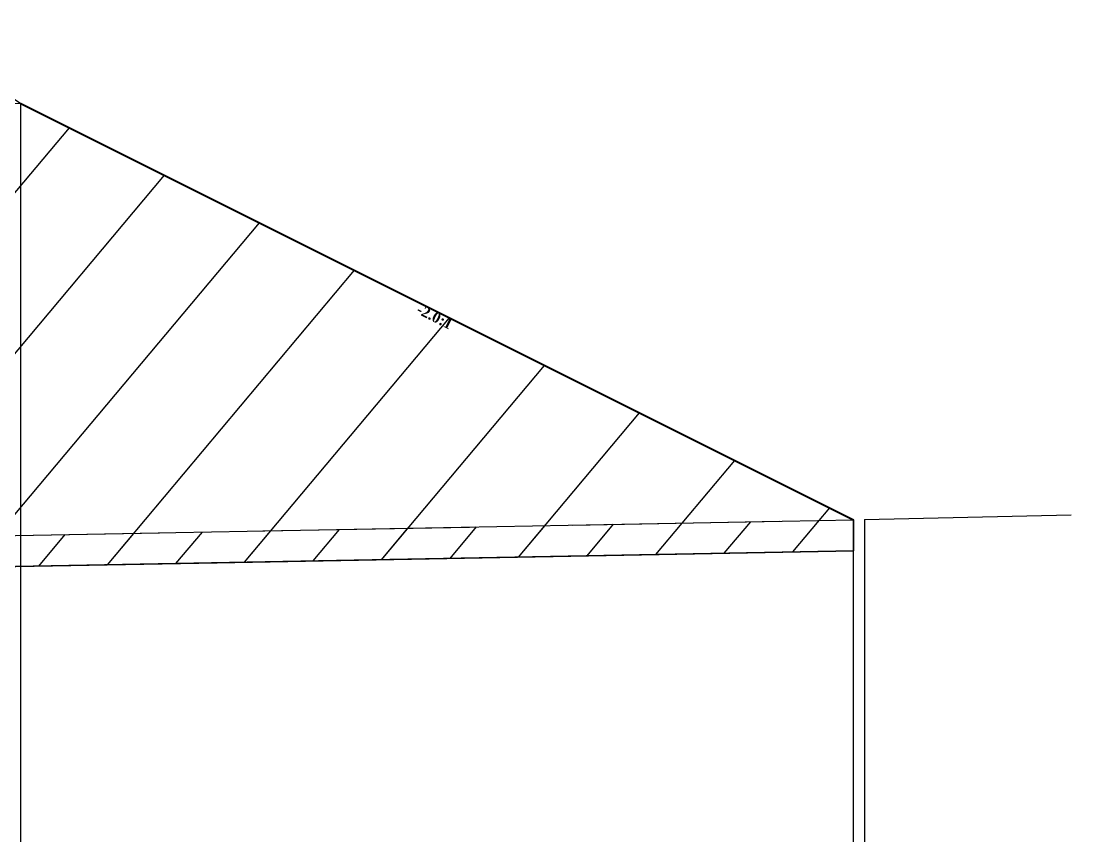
# Model space of a CAD drawing. Header units: millimetres. Extents: x 2762 to 3076, y 916 to 3305.
# Drawn here: x 2826.55 to 2836.73, y 2408.78 to 2416.73 of the extents above; entities that cross this region are included whole.
import ezdxf

# ---------------------------------------------------------------- set-up
doc = ezdxf.new("R2010")
doc.units = ezdxf.units.MM
doc.header["$LTSCALE"] = 2
doc.linetypes.add('CACHE', pattern=[9.525, 6.35, -3.175])
doc.linetypes.add('DASHED', pattern=[0.75, 0.5, -0.25])
doc.layers.add('C-ROAD-CORR', color=5, linetype='Continuous')
doc.layers.add('C-ROAD-SCTN', color=7, linetype='Continuous')
doc.styles.add('C3D_Etiquette', font='romans.shx')

msp = doc.modelspace()

# ---------------------------------------------------------------- hatches: boundary and pattern name
at = {"linetype": 'Continuous', "lineweight": -3}
h = msp.add_hatch(dxfattribs=at)
h.set_pattern_fill('_U', color=3, angle=50, style=0, pattern_type=0)
h.set_pattern_definition([(50, (2806.4923, 2411.4551), (-0.766044, 0.642788), [])])
h.paths.add_polyline_path([(2806.492, 2411.455), (2806.705, 2411.668), (2808.205, 2411.728), (2816.158, 2415.704), (2824.155, 2416.024), (2826.551, 2415.928), (2834.606, 2411.901), (2834.606, 2411.601), (2822.891, 2411.38), (2821.081, 2411.392), (2814.649, 2411.365), (2811.431, 2411.378)])
h.paths.add_polyline_path([(2804.88, 2411.48), (2804.88, 2411.78), (2804.905, 2411.68), (2805.205, 2411.668), (2805.402, 2411.472)])
h = msp.add_hatch(dxfattribs=at)
h.set_pattern_fill('_U', color=150, scale=0.5, angle=50, style=0, pattern_type=0)
h.set_pattern_definition([(50, (2806.4923, 2411.45506), (-0.383022, 0.321394), [])])
h.paths.add_polyline_path([(2806.492, 2411.455), (2806.705, 2411.668), (2808.205, 2411.728), (2811.431, 2411.678), (2814.649, 2411.665), (2821.081, 2411.692), (2822.891, 2411.68), (2834.606, 2411.901), (2834.606, 2411.601), (2822.891, 2411.38), (2821.081, 2411.392), (2814.649, 2411.365), (2811.431, 2411.378)])
h.paths.add_polyline_path([(2804.88, 2411.78), (2808.205, 2411.728), (2806.705, 2411.668), (2806.492, 2411.455), (2805.402, 2411.472), (2805.205, 2411.668), (2804.905, 2411.68)])
h.paths.add_polyline_path([(2804.88, 2411.48), (2804.88, 2411.78), (2804.905, 2411.68), (2805.205, 2411.668), (2805.402, 2411.472)])

# ---------------------------------------------------------------- linework, layer by layer
at = {"color": 253, "linetype": 'Continuous', "lineweight": -3}
for p, q in [((2824.155, 2416.024), (2826.551, 2415.928)), ((2826.551, 2415.928), (2834.606, 2411.901)), ((2822.891, 2411.68), (2834.606, 2411.901)), ((2834.606, 2411.901), (2834.606, 2411.601)), ((2834.606, 2411.901), (2834.606, 2411.601)), ((2834.606, 2411.601), (2822.891, 2411.38)), ((2834.606, 2411.601), (2822.891, 2411.38))]:
    msp.add_line(p, q, dxfattribs=at)
at = {"color": 8, "linetype": 'CACHE', "lineweight": -3}
for p, q in [((2826.551, 2408.784), (2826.551, 2415.928)), ((2834.606, 2408.784), (2834.606, 2411.901))]:
    msp.add_line(p, q, dxfattribs=at)
at = {"color": 105, "linetype": 'DASHED', "lineweight": -3, "ltscale": 2}
for p, q in [((2834.714, 2411.903), (2842.179, 2412.069)), ((2822.891, 2411.68), (2834.714, 2411.903))]:
    msp.add_line(p, q, dxfattribs=at)
at = {"color": 98, "linetype": 'CACHE', "lineweight": -3}
msp.add_line((2834.714, 2411.903), (2834.714, 2408.784), dxfattribs=at)
at = {"color": 6, "linetype": 'Continuous', "lineweight": -3}
for p, q in [((2828.448, 2411.485), (2834.606, 2411.601)), ((2822.891, 2411.38), (2828.448, 2411.485))]:
    msp.add_line(p, q, dxfattribs=at)
at = {"layer": 'C-ROAD-CORR', "color": 1, "linetype": 'Continuous', "lineweight": 40}
msp.add_line((2826.551, 2415.928), (2834.606, 2411.901), dxfattribs=at)
at = {"layer": 'C-ROAD-SCTN', "color": 154, "linetype": 'Continuous', "lineweight": -3}
for p, q in [((2825.355, 2416.726), (2826.551, 2415.928)), ((2826.551, 2415.928), (2834.606, 2411.901))]:
    msp.add_line(p, q, dxfattribs=at)
at = {"layer": 'C-ROAD-SCTN', "color": 1, "linetype": 'Continuous', "lineweight": -3}
for p, q in [((2825.355, 2415.976), (2826.551, 2415.928)), ((2826.551, 2415.928), (2834.606, 2411.901))]:
    msp.add_line(p, q, dxfattribs=at)

# ---------------------------------------------------------------- texts
at = {"color": 7, "linetype": 'Continuous', "lineweight": -3, "insert": (2830.577, 2413.911), "char_height": 0.1, "width": 0.34598, "attachment_point": 2, "rotation": 333.4349, "style": 'C3D_Etiquette'}
msp.add_mtext('{\\fTimes New Roman|b1|i0|c0|p18;-2.0:1}', dxfattribs=at)

doc.saveas('drawing.dxf')
